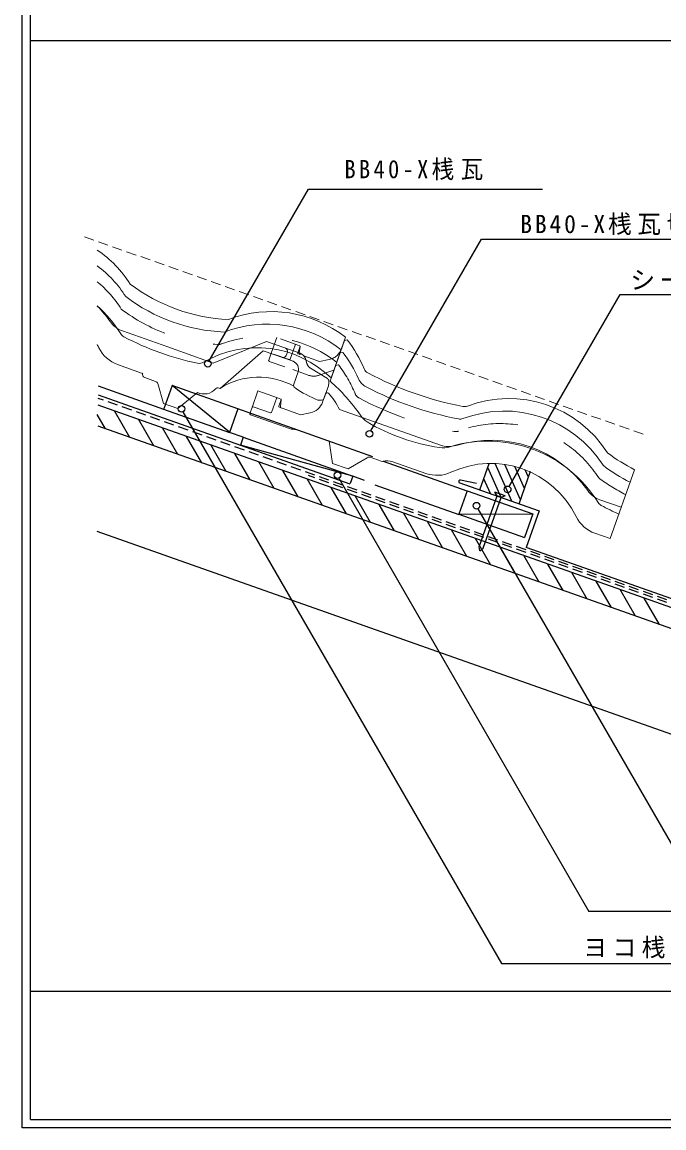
# Model space of a CAD drawing. Units: millimetres, scale not verified. Extents: x -2040 to -50, y -944 to 1841.
# Drawn here: x -2040 to -1654, y -944 to -278 of the extents above; entities that cross this region are included whole.
import ezdxf

# ---------------------------------------------------------------- set-up
doc = ezdxf.new("R2010")
doc.units = ezdxf.units.MM
doc.header["$LTSCALE"] = 5
for name, pattern in [('DASHED1', [1.8, 1.2, -0.6]), ('DASHED2', [3, 2, -1]), ('DASHED_SPACED', [12, 6, -6])]:
    doc.linetypes.add(name, pattern=pattern)
for name, color, linetype in [('4-0', 7, 'Continuous'), ('4-1', 4, 'Continuous'), ('4-3', 6, 'Continuous'), ('4-4', 6, 'DASHED1'), ('4-5', 2, 'Continuous')]:
    doc.layers.add(name, color=color, linetype=linetype)
doc.layers.add('4-7', color=6, linetype='Continuous', lineweight=18)
doc.styles.add('ＭＳ ゴシック', font='')
doc.styles.get('ＭＳ ゴシック').set_extended_font_data('MS Gothic')

msp = doc.modelspace()

# ---------------------------------------------------------------- linework, layer by layer
at = {"layer": '4-0'}
for p, q in [((-2040.483, -943.719), (-2040.483, 406.281)), ((-1927.727, -481.558), (-1868.002, -378.11)), ((-1868.002, -378.11), (-1727.099, -378.11)), ((-1747.127, -557.26), (-1680.326, -441.557)), ((-1680.326, -441.557), (-1451.127, -441.557)), ((-1994.743, -496.743), (-1955.221, -510.716)), ((-1994.743, -502.046), (-1908.974, -532.37)), ((-1975.698, -527.721), (-1984.929, -511.731)), ((-1943.703, -512.421), (-1751.812, -844.786)), ((-1829.179, -539.37), (-1910.623, -510.574)), ((-1990.205, -522.594), (-1995.235, -513.881)), ((-1961.191, -532.848), (-1970.422, -516.858)), ((-1946.683, -537.975), (-1955.915, -521.986)), ((-1907.308, -527.656), (-1915.623, -524.716)), ((-1932.176, -543.102), (-1941.408, -527.113)), ((-1917.669, -548.23), (-1926.901, -532.24)), ((-1903.162, -553.357), (-1912.393, -537.367)), ((-1888.654, -558.484), (-1897.886, -542.494)), ((-1823.034, -542.111), (-1772.503, -559.977)), ((-1764.72, -559.374), (-1759.09, -543.45)), ((-1751.89, -563.921), (-1759.931, -545.829)), ((-1745.394, -566.223), (-1755.494, -543.501)), ((-1740.314, -565.343), (-1749.778, -544.049)), ((-1737.889, -558.486), (-1743.766, -545.264)), ((-1874.147, -563.611), (-1883.379, -547.621)), ((-1859.64, -568.738), (-1868.872, -552.749)), ((-1849.739, -552.37), (-1699.065, -813.346)), ((-1834.223, -553.638), (-1841.355, -551.116)), ((-1758.385, -561.619), (-1762.356, -552.687)), ((-1741.156, -567.725), (-1734.194, -548.037)), ((-1735.465, -551.63), (-1737.38, -547.32)), ((-1845.132, -573.866), (-1854.364, -557.876)), ((-1828.034, -556.253), (-1777.503, -574.119)), ((-1830.625, -578.993), (-1839.857, -563.003)), ((-1765.217, -593.593), (-1754.411, -563.028)), ((-1749.416, -563.001), (-1755.721, -560.772)), ((-1754.411, -563.028), (-1755.721, -560.772)), ((-1749.416, -563.001), (-1755.721, -560.772)), ((-1754.411, -563.028), (-1755.721, -560.772)), ((-1751.877, -563.925), (-1754.411, -563.028)), ((-1751.877, -563.925), (-1754.411, -563.028)), ((-1749.416, -563.001), (-1751.877, -563.925)), ((-1749.416, -563.001), (-1751.877, -563.925)), ((-1816.118, -584.12), (-1825.349, -568.13)), ((-1766.03, -570.743), (-1644.115, -781.906)), ((-1801.61, -589.247), (-1810.842, -573.258)), ((-1787.103, -594.375), (-1796.335, -578.385)), ((-1772.596, -599.502), (-1781.828, -583.512)), ((-1758.089, -604.629), (-1767.32, -588.639)), ((-1764.694, -596.15), (-1765.217, -593.593)), ((-1743.581, -609.756), (-1752.813, -593.766)), ((-1729.074, -614.883), (-1738.305, -598.893)), ((-1714.567, -620.011), (-1723.798, -604.021)), ((-1700.059, -625.138), (-1709.291, -609.148)), ((-1685.552, -630.265), (-1694.784, -614.275)), ((-1671.045, -635.392), (-1680.276, -619.402)), ((-1656.537, -640.519), (-1665.769, -624.529)), ((-1399.276, -813.346), (-1699.065, -813.346)), ((-1751.812, -844.786), (-1509.229, -844.786)), ((-50.483, -943.719), (-2040.483, -943.719))]:
    msp.add_line(p, q, dxfattribs=at)
at = {"layer": '4-0', "color": 2}
for q in [(-2035.483, 401.281), (-55.483, -938.719)]:
    msp.add_line((-2035.483, -938.719), q, dxfattribs=at)
at = {"layer": '4-0', "color": 4}
for p, q in [((-55.483, -288.758), (-2035.483, -288.758)), ((-2035.483, -861.359), (-55.483, -861.359))]:
    msp.add_line(p, q, dxfattribs=at)
at = {"layer": '4-0'}
for points in [[(-1830.404, -523.743), (-1763.78, -408.346), (-1499.125, -408.346)], [(-1764.694, -596.15), (-1762.685, -594.495), (-1751.877, -563.925)]]:
    msp.add_lwpolyline(points, dxfattribs=at)
for centre in [(-1928.62, -483.347), (-1944.429, -510.557), (-1831.297, -525.533), (-1850.465, -550.506), (-1748.019, -559.05), (-1766.756, -568.879)]:
    msp.add_circle(centre, 2, dxfattribs=at)
at = {"layer": '4-1'}
for p, q in [((-1910.578, -510.448), (-1950.176, -496.447)), ((-1584.26, -653.336), (-1994.743, -508.263)), ((-1955.221, -510.715), (-1915.623, -524.716)), ((-1910.578, -510.448), (-1915.623, -524.716)), ((-1584.26, -666.063), (-1994.743, -520.99)), ((-1907.308, -527.656), (-1908.974, -532.37)), ((-1908.974, -532.37), (-1842.977, -555.704)), ((-1841.355, -551.116), (-1908.974, -532.37)), ((-1907.308, -527.656), (-1841.355, -551.116)), ((-1841.355, -551.116), (-1842.933, -555.578)), ((-1772.459, -559.85), (-1732.86, -573.851)), ((-1584.26, -729.7), (-1995.235, -584.453))]:
    msp.add_line(p, q, dxfattribs=at)
for points in [[(-1915.578, -524.59), (-1950.176, -496.447), (-1955.176, -510.589)], [(-1772.459, -559.85), (-1777.459, -573.992), (-1737.861, -587.993)], [(-1777.459, -573.992), (-1732.86, -573.851), (-1737.861, -587.993)]]:
    msp.add_lwpolyline(points, dxfattribs=at)
at = {"layer": '4-3'}
for p, q in [((-1766.834, -555.456), (-1776.484, -553.464)), ((-1584.26, -648.097), (-1736.813, -594.03))]:
    msp.add_line(p, q, dxfattribs=at)
msp.add_lwpolyline([(-1777.358, -554.895), (-1729.032, -572.022), (-1736.813, -594.03)], dxfattribs=at)
msp.add_arc((-1776.471, -554.454), 0.99, 90.72672, 206.461, dxfattribs=at)
at = {"layer": '4-4'}
for p, q in [((-1584.26, -649.689), (-1994.743, -504.207)), ((-1584.26, -651.28), (-1868.026, -550.708))]:
    msp.add_line(p, q, dxfattribs=at)
at = {"layer": '4-7', "color": 7, "linetype": 'DASHED1'}
msp.add_line((-2002.977, -406.858), (-1664.261, -526.605), dxfattribs=at)
at = {"layer": '4-7'}
for p, q in [((-1952.747, -473.268), (-1980.041, -463.617)), ((-1893.225, -469.917), (-1925.405, -482.935)), ((-1872.961, -477.082), (-1893.225, -469.917)), ((-1928.234, -481.935), (-1952.747, -473.268)), ((-1921.254, -498.191), (-1895.226, -475.574)), ((-1877.302, -481.911), (-1895.226, -475.574)), ((-1880.693, -476.469), (-1881.36, -478.355)), ((-1967.87, -489.152), (-1982.969, -483.814)), ((-1925.405, -482.935), (-1928.234, -481.935)), ((-1868.927, -483.286), (-1869.853, -480.31)), ((-1856.607, -492.351), (-1866.785, -486.051)), ((-1967.87, -489.152), (-1967.864, -489.136)), ((-1966.647, -491.706), (-1960.066, -494.017)), ((-1876.834, -495.635), (-1874.251, -488.282)), ((-1955.227, -507.393), (-1958.811, -495.334)), ((-1921.254, -498.191), (-1921.811, -497.994)), ((-1858.767, -504.454), (-1855.983, -496.579)), ((-1934.901, -500.791), (-1946.776, -510.38)), ((-1898.469, -499.746), (-1901.969, -509.645)), ((-1886.683, -503.913), (-1898.469, -499.746)), ((-1887.322, -504.217), (-1890.322, -512.703)), ((-1884.713, -504.609), (-1886.683, -503.913)), ((-1885.826, -508.989), (-1884.398, -504.947)), ((-1884.385, -505.152), (-1884.934, -508.982)), ((-1859.465, -506.47), (-1857.729, -501.559)), ((-1859.396, -505.07), (-1859.37, -505.061)), ((-1859.396, -505.07), (-1859.37, -505.061)), ((-1858.767, -504.454), (-1857.742, -501.555)), ((-1856.453, -500.95), (-1855.987, -501.115)), ((-1946.776, -510.38), (-1955.227, -507.393)), ((-1901.969, -509.645), (-1903.302, -513.416)), ((-1890.96, -513.007), (-1901.331, -509.34)), ((-1872.794, -514.127), (-1885.522, -509.627)), ((-1872.794, -514.127), (-1866.914, -512.931)), ((-1788.49, -532.404), (-1849.354, -510.884)), ((-1902.997, -514.054), (-1879.434, -522.385)), ((-1875.297, -522.925), (-1855.473, -529.934)), ((-1855.473, -529.934), (-1853.439, -543.381)), ((-1844.011, -546.715), (-1853.439, -543.381)), ((-1832.565, -539.952), (-1844.011, -546.715)), ((-1824.191, -542.055), (-1830.762, -539.716)), ((-1817.266, -542.382), (-1797.254, -549.458)), ((-1679.553, -569.859), (-1692.485, -565.287)), ((-1686.226, -588.732), (-1695.414, -585.483))]:
    msp.add_line(p, q, dxfattribs=at)
at = {"layer": '4-7', "color": 3, "linetype": 'DASHED2'}
for p, q in [((-1875.966, -472.099), (-1878.966, -480.584)), ((-1873.357, -472.491), (-1875.328, -471.795)), ((-1874.471, -476.87), (-1873.042, -472.829)), ((-1890.613, -477.527), (-1891.946, -481.298)), ((-1879.604, -480.889), (-1889.975, -477.222)), ((-1861.438, -482.009), (-1874.166, -477.509)), ((-1873.029, -473.034), (-1873.578, -476.864)), ((-1891.641, -481.936), (-1868.079, -490.267)), ((-1861.438, -482.009), (-1855.558, -480.813)), ((-1861.459, -490.284), (-1852.677, -487.228))]:
    msp.add_line(p, q, dxfattribs=at)
at = {"layer": '4-7', "color": 3}
for p, q in [((-1846.343, -469.314), (-1855.01, -493.827)), ((-1845.676, -467.429), (-1854.343, -491.942)), ((-1846.053, -468.494), (-1854.343, -491.942)), ((-1846.343, -469.314), (-1854.343, -491.942)), ((-1846.343, -469.314), (-1844.639, -468.994)), ((-1849.01, -476.857), (-1847.332, -476.61))]:
    msp.add_line(p, q, dxfattribs=at)
at = {"layer": '4-7', "color": 4, "linetype": 'DASHED_SPACED'}
msp.add_line((-1851.677, -484.399), (-1849.972, -484.079), dxfattribs=at)
at = {"layer": '4-7', "color": 4, "linetype": 'DASHED2'}
msp.add_line((-1851.677, -484.399), (-1851.677, -484.399), dxfattribs=at)
at = {"layer": '4-7', "color": 7}
msp.add_line((-1671.539, -547.193), (-1686.226, -588.732), dxfattribs=at)
at = {"layer": '4-7', "color": 3, "linetype": 'DASHED2'}
msp.add_lwpolyline([(-1875.328, -471.795), (-1887.113, -467.628), (-1890.613, -477.527)], dxfattribs=at)
at = {"layer": '4-7', "color": 3}
for centre, radius, start, end in [((-2034.927, -473.191), 70.534, 32.44451, 55.75485), ((-2037.594, -480.733), 70.534, 32.44451, 53.0912), ((-1911.616, -351.244), 105.559, 232.82281, 267.54792), ((-1914.283, -358.787), 105.559, 232.82281, 267.54792), ((-2047.54, -506.517), 78.2, 31.7835, 48.0215), ((-1890.37, -524.268), 72.307, 51.82156, 110.87231), ((-1893.037, -531.811), 72.307, 51.82156, 110.87231), ((-1976.814, -462.698), 5, 211.73601, 242.10306), ((-1901.087, -319.656), 166.851, 242.10306, 258.34815), ((-1901.077, -513.514), 71.884, 22.18435, 38.2672), ((-1898.969, -537.415), 63.712, 45.53892, 120.33689), ((-1901.788, -520.192), 69.749, 23.46708, 38.671), ((-1933.775, -478.172), 5, 258.34815, 301.67725), ((-1828.635, -488.435), 10, 203.46708, 242.55787), ((-1829.885, -484.483), 5, 202.18436, 242.03423), ((-1736.46, -308.523), 204.224, 242.03423, 259.13775), ((-1930.702, -579.773), 114.525, 34.86243, 48.62995), ((-1739.126, -316.065), 204.224, 242.55787, 259.13775), ((-1747.371, -574.86), 70.534, 32.44451, 110.6453), ((-1774.003, -504.177), 5, 259.13775, 290.6453), ((-1750.038, -582.403), 70.534, 32.44451, 110.6453), ((-1826.451, -508.119), 12, 211.05584, 239.14809), ((-1772.419, -417.665), 117.364, 239.14809, 261.8148), ((-1776.67, -511.72), 5, 259.13775, 290.6453), ((-1759.984, -608.187), 78.2, 31.7835, 106.84547), ((-1786.992, -518.986), 15, 261.8148, 286.84547), ((-1624.06, -452.914), 105.559, 232.82281, 243.26997), ((-1626.727, -460.457), 105.559, 232.82281, 243.26997), ((-1689.258, -564.368), 5, 211.73601, 242.10306), ((-1613.531, -421.325), 166.851, 242.10306, 246.15127)]:
    msp.add_arc(centre, radius, start, end, dxfattribs=at)
at = {"layer": '4-7', "color": 4, "linetype": 'DASHED_SPACED'}
for centre, radius, start, end in [((-2040.261, -488.276), 70.534, 32.44451, 50.33101), ((-1916.949, -366.329), 105.559, 232.82281, 266.97698), ((-1922.252, -466.748), 5, 266.97698, 290.08553), ((-1922.252, -466.748), 5, 266.97698, 290.08553), ((-1895.704, -539.353), 72.307, 51.82156, 110.08553), ((-1906.41, -528.598), 71.884, 22.18435, 38.2672), ((-1835.218, -499.568), 5, 202.18436, 242.03423), ((-1741.793, -323.608), 204.224, 242.03423, 259.13775), ((-1752.705, -589.945), 70.534, 32.44451, 110.6453), ((-1779.337, -519.262), 5, 259.13775, 290.6453), ((-1629.394, -467.999), 105.559, 232.82281, 243.26997)]:
    msp.add_arc(centre, radius, start, end, dxfattribs=at)
at = {"layer": '4-7'}
for centre, radius, start, end in [((-2045.656, -499.053), 71.281, 35.07214, 44.98073), ((-1975.041, -449.475), 15, 215.07215, 250.52819), ((-2045.656, -499.053), 57.281, 26.17977, 28.33052), ((-1976.303, -464.958), 20, 206.10746, 250.52819), ((-1883.245, -477.688), 2, 250.52819, 340.52819), ((-1882.579, -475.803), 2, 340.52819, 70.52819), ((-1874.627, -481.796), 5, 17.28925, 70.52819), ((-1878.969, -486.625), 5, 340.64938, 70.52819), ((-1965.984, -489.819), 2, 160.52819, 250.65205), ((-1897.982, -534.874), 43.441, 60.88708, 122.39075), ((-1960.729, -495.904), 2, 16.55555, 70.65205), ((-1930.93, -492.128), 9.469, 245.34215, 317.52859), ((-1922.478, -499.88), 2, 70.52819, 137.21633), ((-1874.947, -496.297), 2, 160.64938, 235.67495), ((-1837.358, -441.246), 68.66, 235.67495, 248.7367), ((-1881.032, -492.022), 25.46, 349.68763, 355.03571), ((-1886.85, -504.384), 0.5, 70.52819, 160.52819), ((-1884.88, -505.081), 0.5, 351.83811, 70.52819), ((-1861.097, -500.368), 5, 256.57874, 289.88909), ((-1859.71, -504.12), 1, 289.88909, 340.52819), ((-1859.71, -504.12), 1, 289.88909, 340.52819), ((-1856.786, -501.893), 1, 70.53007, 160.52819), ((-1885.599, -528.354), 40.235, 25.73429, 42.6108), ((-1901.497, -509.812), 0.5, 70.52819, 160.52819), ((-1890.793, -512.536), 0.5, 250.52819, 340.52819), ((-1885.355, -509.155), 0.5, 160.52819, 250.52819), ((-1883.944, -509.124), 1, 171.83811, 250.52819), ((-1868.906, -503.132), 10, 281.49193, 340.52819), ((-1902.831, -513.583), 0.5, 160.52819, 250.52819), ((-1876.101, -512.957), 10, 250.52819, 274.60999), ((-1783.49, -518.262), 15, 250.52819, 287.11343), ((-1758.1, -600.723), 71.281, 35.07214, 107.11343), ((-1831.432, -541.6), 2, 70.40432, 124.50082), ((-1823.52, -540.171), 2, 250.40432, 284.08549), ((-1820.6, -551.81), 10, 70.52819, 104.08549), ((-1758.1, -600.723), 57.281, 26.17977, 114.85825), ((-1790.587, -530.602), 20, 250.52819, 294.85825), ((-1687.485, -551.145), 15, 215.07215, 250.52819), ((-1688.747, -566.627), 20, 206.17977, 250.52819)]:
    msp.add_arc(centre, radius, start, end, dxfattribs=at)
at = {"layer": '4-7', "color": 3, "linetype": 'DASHED2'}
for centre, radius, start, end in [((-1875.494, -472.266), 0.5, 70.52819, 160.52819), ((-1873.524, -472.963), 0.5, 351.83811, 70.52819), ((-1890.141, -477.694), 0.5, 70.52819, 160.52819), ((-1873.999, -477.037), 0.5, 160.52819, 250.52819), ((-1872.588, -477.006), 1, 171.83811, 250.52819), ((-1857.551, -471.014), 10, 281.49193, 340.52819), ((-1891.475, -481.465), 0.5, 160.52819, 250.52819), ((-1891.475, -481.465), 0.5, 160.52819, 250.52819), ((-1879.437, -480.418), 0.5, 250.52819, 340.52819), ((-1864.745, -480.839), 10, 250.52819, 289.188)]:
    msp.add_arc(centre, radius, start, end, dxfattribs=at)
at = {"layer": '4-7', "linetype": 'DASHED2'}
for centre, radius, start, end in [((-1864.153, -481.8), 5, 197.28925, 238.24143), ((-1857.66, -494.052), 2, 355.0357, 58.24143)]:
    msp.add_arc(centre, radius, start, end, dxfattribs=at)

# ---------------------------------------------------------------- texts
at = {"layer": '4-5', "char_height": 11, "attachment_point": 7, "style": 'ＭＳ ゴシック'}
for s, insert in [('\\T1.3;\\W0.9;BB40-X桟瓦', (-1846.322, -372.814)), ('\\T1.24;\\W0.95;BB40-X桟瓦切断加工', (-1740.437, -406.009)), ('\\T1.17;シーラー又はなんばん充填', (-1674.166, -439.621)), ('\\T1.23;\\W0.95;ヨコ桟木（15×30mm）', (-1702.329, -841.88))]:
    msp.add_mtext(s, dxfattribs=dict(at, insert=insert))

doc.saveas('drawing.dxf')
